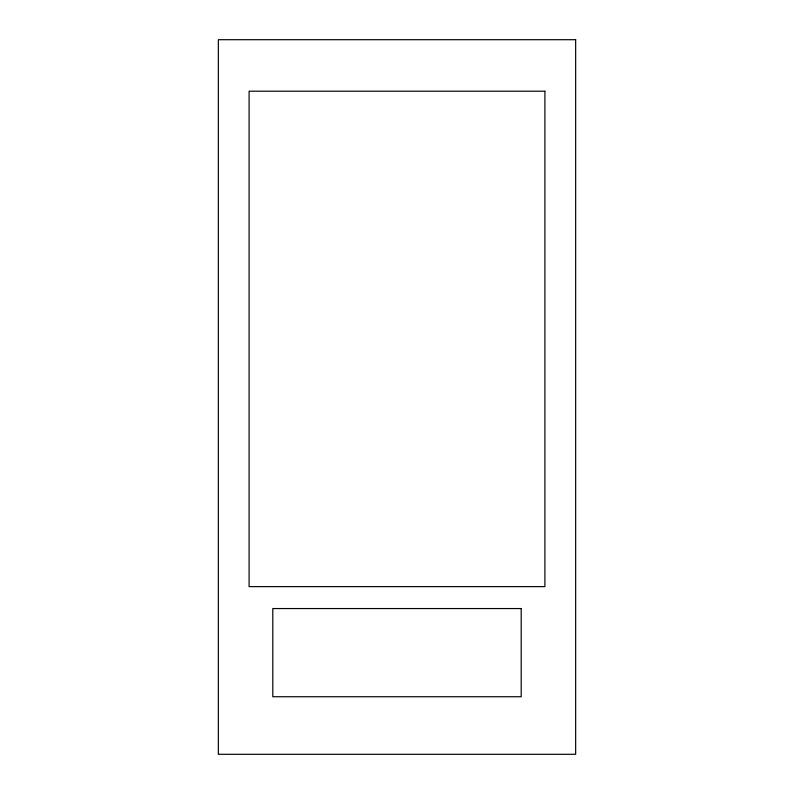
<?xml version="1.0" encoding="UTF-8"?>
<svg xmlns="http://www.w3.org/2000/svg" width="794" height="794" viewBox="0 0 794 794"><rect width="100%" height="100%" fill="white"/><g stroke="black" fill="none" stroke-linecap="round" stroke-linejoin="round"><path stroke-width="1.19" d="M575.65 39.7L218.35 39.7L218.35 754.3L575.65 754.3L575.65 39.7M544.902 91.201L249.098 91.201L249.098 586.627L544.902 586.627L544.902 91.201M521.201 608.551L272.799 608.551L272.799 696.735L521.201 696.735L521.201 608.551"/></g></svg>
